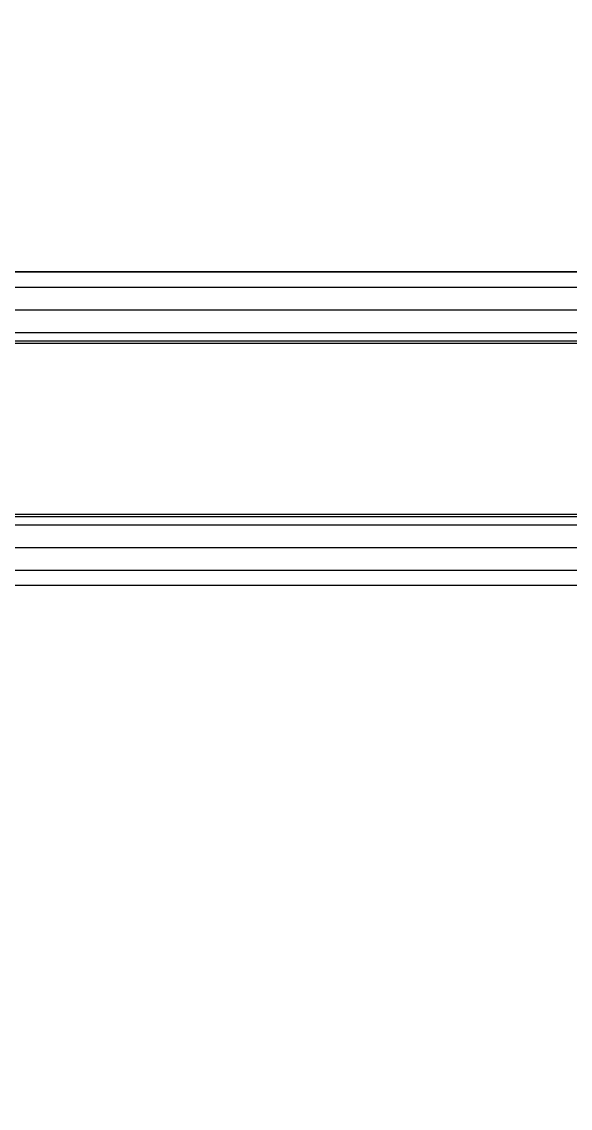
# Model space of a CAD drawing. Header units: inches. Extents: x 21 to 32698, y 13 to 3712.
# Drawn here: x 9530.59 to 9534.44, y 2567.99 to 2575.61 of the extents above; entities that cross this region are included whole.
import ezdxf

# ---------------------------------------------------------------- set-up
doc = ezdxf.new("R2010")
doc.units = ezdxf.units.IN
doc.header["$MEASUREMENT"] = 0
doc.set_wipeout_variables(frame=1)
doc.layers.add('Z_MİM_-KM-GLAZ', color=8, linetype='Continuous', lineweight=25)
doc.layers.add('Z_MİM_aksesuar_k', color=8, linetype='Continuous', lineweight=25)

# ---------------------------------------------------------------- blocks, each defined once
blk = doc.blocks.new('*U77')
blk.add_wipeout([(159.9999999999272, -24.99999999999997), (160.0000000001746, 16.500000001884473), (-5.820766091346741e-11, 16.500000002364686), (2.3283064365386963e-10, -24.99999999999997)])
at = {"layer": 'Z_MİM_aksesuar_k'}
for p, q in [((14.77162963617591, -8.22439161050282), (74.25579896337584, -8.224391610502806)), ((74.25579896337584, -8.224391610502806), (14.77162963617591, -8.22439161050282)), ((14.77162963617591, -8.332556845947723), (74.25579896337584, -8.332556845947707)), ((14.77162963617591, -8.491306845938407), (74.25579896337584, -8.491306845938396)), ((14.77162963617591, -8.650056845952378), (74.25579896337584, -8.650056845952362)), ((14.77162963617591, -8.70880684596635), (74.25579896337584, -8.708806845966336)), ((14.77162963617591, -8.72439161050282), (74.25579896337584, -8.724391610502806)), ((14.77162963617591, -9.924391610502825), (74.25579896337584, -9.92439161050281)), ((14.77162963617591, -9.939976375039292), (74.25579896337584, -9.93997637503928)), ((14.77162963617591, -9.998726375029976), (74.25579896337584, -9.99872637502996)), ((14.77162963617591, -10.15747637502066), (74.25579896337584, -10.15747637502065)), ((14.77162963617591, -10.31622637503463), (74.25579896337584, -10.31622637503462)), ((74.25579896337584, -10.42439161050281), (14.77162963617591, -10.42439161050282))]:
    blk.add_line(p, q, dxfattribs=at)

msp = doc.modelspace()

# ---------------------------------------------------------------- block references
at = {"layer": 'Z_MİM_-KM-GLAZ', "ltscale": 1.5}
msp.add_blockref('*U77', (9461.714025691468, 2582.083090992864), dxfattribs=at)

doc.saveas('drawing.dxf')
